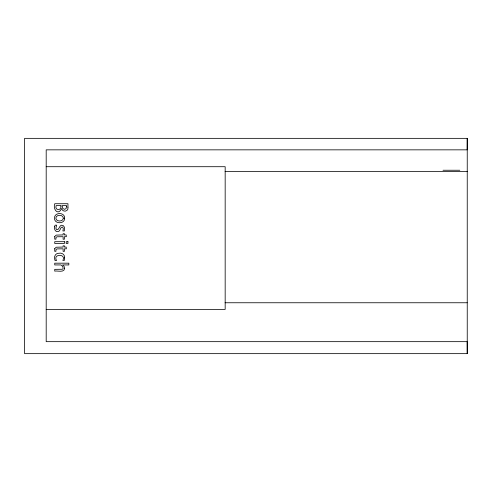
<?xml version="1.0" encoding="UTF-8"?>
<svg xmlns="http://www.w3.org/2000/svg" width="492" height="492" viewBox="0 0 492 492"><rect width="100%" height="100%" fill="white"/><g stroke="black" fill="none" stroke-linecap="round" stroke-linejoin="round"><path stroke-width="0.74" d="M467.24 138.35L467.179 149.845L46.193 149.845L46.193 341.663L467.179 341.663L467.24 353.65L24.6 353.65L24.6 138.35L467.24 138.35L467.24 353.65M46.193 166.708L225.17 166.708L225.17 309.388L46.193 309.388M443.009 170.244L459.805 170.244M225.084 171.573L467.4 171.573M225.084 302.758L467.179 302.758M64.649 257.906L64.335 260.44L62.859 260.44C66.531 253.472 52.441 253.737 56.549 260.551L55.03 260.551L54.643 258.958L54.606 256.664L55.332 255.034A4.908 4.908 0 0 1 57.613 253.374L60.756 253.128L62.601 253.767A4.065 4.065 0 0 1 64.317 255.865L64.649 257.906M64.649 218.153C65.018 224.321 54.065 224.266 54.514 218.091C54.218 212.015 65.024 212.052 64.649 218.153M66.549 206.314L66.063 208.577L64.6 209.334L62.791 208.51L62.146 205.582L66.549 205.582L66.549 206.314M54.655 226.769C53.886 229.075 55.596 232.501 58.357 231.541C60.651 230.982 60.061 226.615 62.632 227.027L63.327 228.62L62.89 230.957L64.354 230.957L64.464 227.187L63.056 225.453C59.206 223.632 59.71 230.213 56.709 229.807L55.836 228.171L56.691 225.17L55.073 225.17L54.655 226.769M67.951 207.157C68.966 211.615 62.546 212.722 61.617 208.54C58.259 216.049 52.693 209.346 54.735 203.725L67.951 203.725L67.951 207.157M60.959 206.111C61.543 211.142 54.335 210.521 56.137 205.582L60.959 205.582L60.959 206.111M54.704 236.572L54.735 239.173L55.947 239.173L55.953 237.605L56.906 236.787L63.111 236.683L63.111 239.217L64.434 239.217L64.434 236.683L66.359 236.683L66.192 234.924L64.434 234.924L64.434 233.706L63.111 233.706L63.111 234.924L56.199 235.108L54.704 236.572M54.704 248.694L54.735 251.301L55.947 251.301L55.953 249.733L56.906 248.909L63.111 248.811L63.111 251.344L64.434 251.344L64.434 248.811L66.359 248.811L66.192 247.052L64.434 247.052L64.434 245.834L63.111 245.834L63.111 247.052L56.199 247.236L54.704 248.694M64.649 268.355C64.12 273.023 57.65 270.477 54.735 271.11L54.735 269.352L62.053 269.272A1.181 1.181 0 0 0 63.13 267.986L62.601 266.418L61.014 264.942L54.735 264.942L54.735 263.183L68.831 263.183L68.831 264.942L62.613 264.942L64.138 266.492L64.649 268.355M63.327 218.153C63.327 221.997 55.805 221.96 55.836 218.122C55.867 214.34 63.327 214.358 63.327 218.153M64.434 241.689L54.735 241.689L54.735 243.448L64.434 243.448L64.434 241.689M67.951 241.689L66.192 241.689L66.192 243.448L67.951 243.448L67.951 241.689"/></g></svg>
